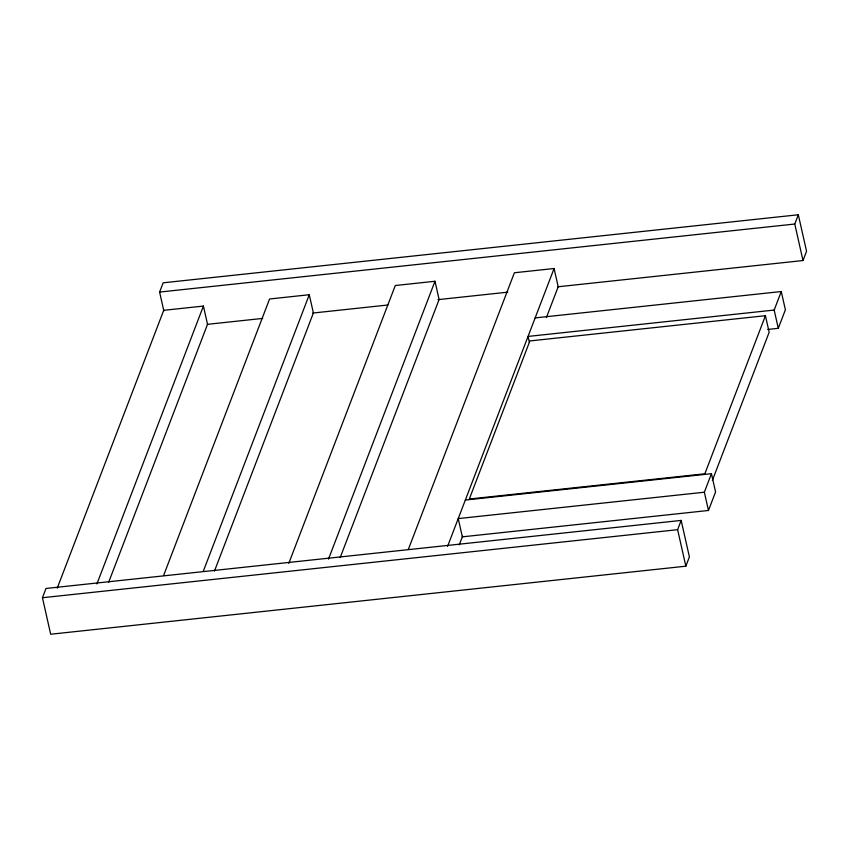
<?xml version="1.0" encoding="UTF-8"?>
<svg xmlns="http://www.w3.org/2000/svg" width="849" height="849" viewBox="0 0 849 849"><rect width="100%" height="100%" fill="white"/><g stroke="black" fill="none" stroke-linecap="round" stroke-linejoin="round"><path stroke-width="1.27" d="M42.45 597.728L46.005 588.463L681.163 520.416L689.399 556.933L685.843 566.187L50.675 634.235L42.45 597.728L677.619 529.68L681.163 520.416M163.857 310.957L159.601 292.067L163.157 282.813L798.325 214.765L806.55 251.272L802.995 260.537L557.889 286.792M57.212 588.198L163.719 310.32L203.42 306.075L207.527 324.329L108.598 582.435M96.913 583.942L203.42 306.075M163.549 575.622L269.579 298.986L309.28 294.73L313.387 312.984L214.457 571.09M203.251 571.366L309.28 294.73M288.787 563.386L395.294 285.519L434.985 281.263L439.103 299.517L340.173 557.623M328.489 559.13L434.985 281.263M408.348 549.388L514.388 272.762L554.079 268.507L558.196 286.76L546.363 317.632M447.582 546.374L554.079 268.507M459.267 544.867L462.578 536.228M802.995 260.537L794.77 224.03L798.325 214.765M765.437 315.701L704.85 473.784L469.306 499.01L529.893 340.937L765.437 315.701L769.162 332.256L712.364 480.449M704.352 492.218L458.227 518.59L462.344 536.844L708.469 510.472L704.352 492.218L711.451 473.7L465.326 500.061M767.761 329.444L778.289 328.319L774.171 310.065L781.271 291.536L535.146 317.908M708.469 510.472L715.569 491.953L711.451 473.7M778.289 328.319L785.389 309.789L781.271 291.536M159.601 292.067L794.77 224.03M207.368 324.339L262.712 318.417M312.793 313.048L387.897 305.003M437.978 299.644L507.819 292.162M774.171 310.065L528.046 336.427L529.415 342.518M677.619 529.68L685.843 566.187"/></g></svg>
